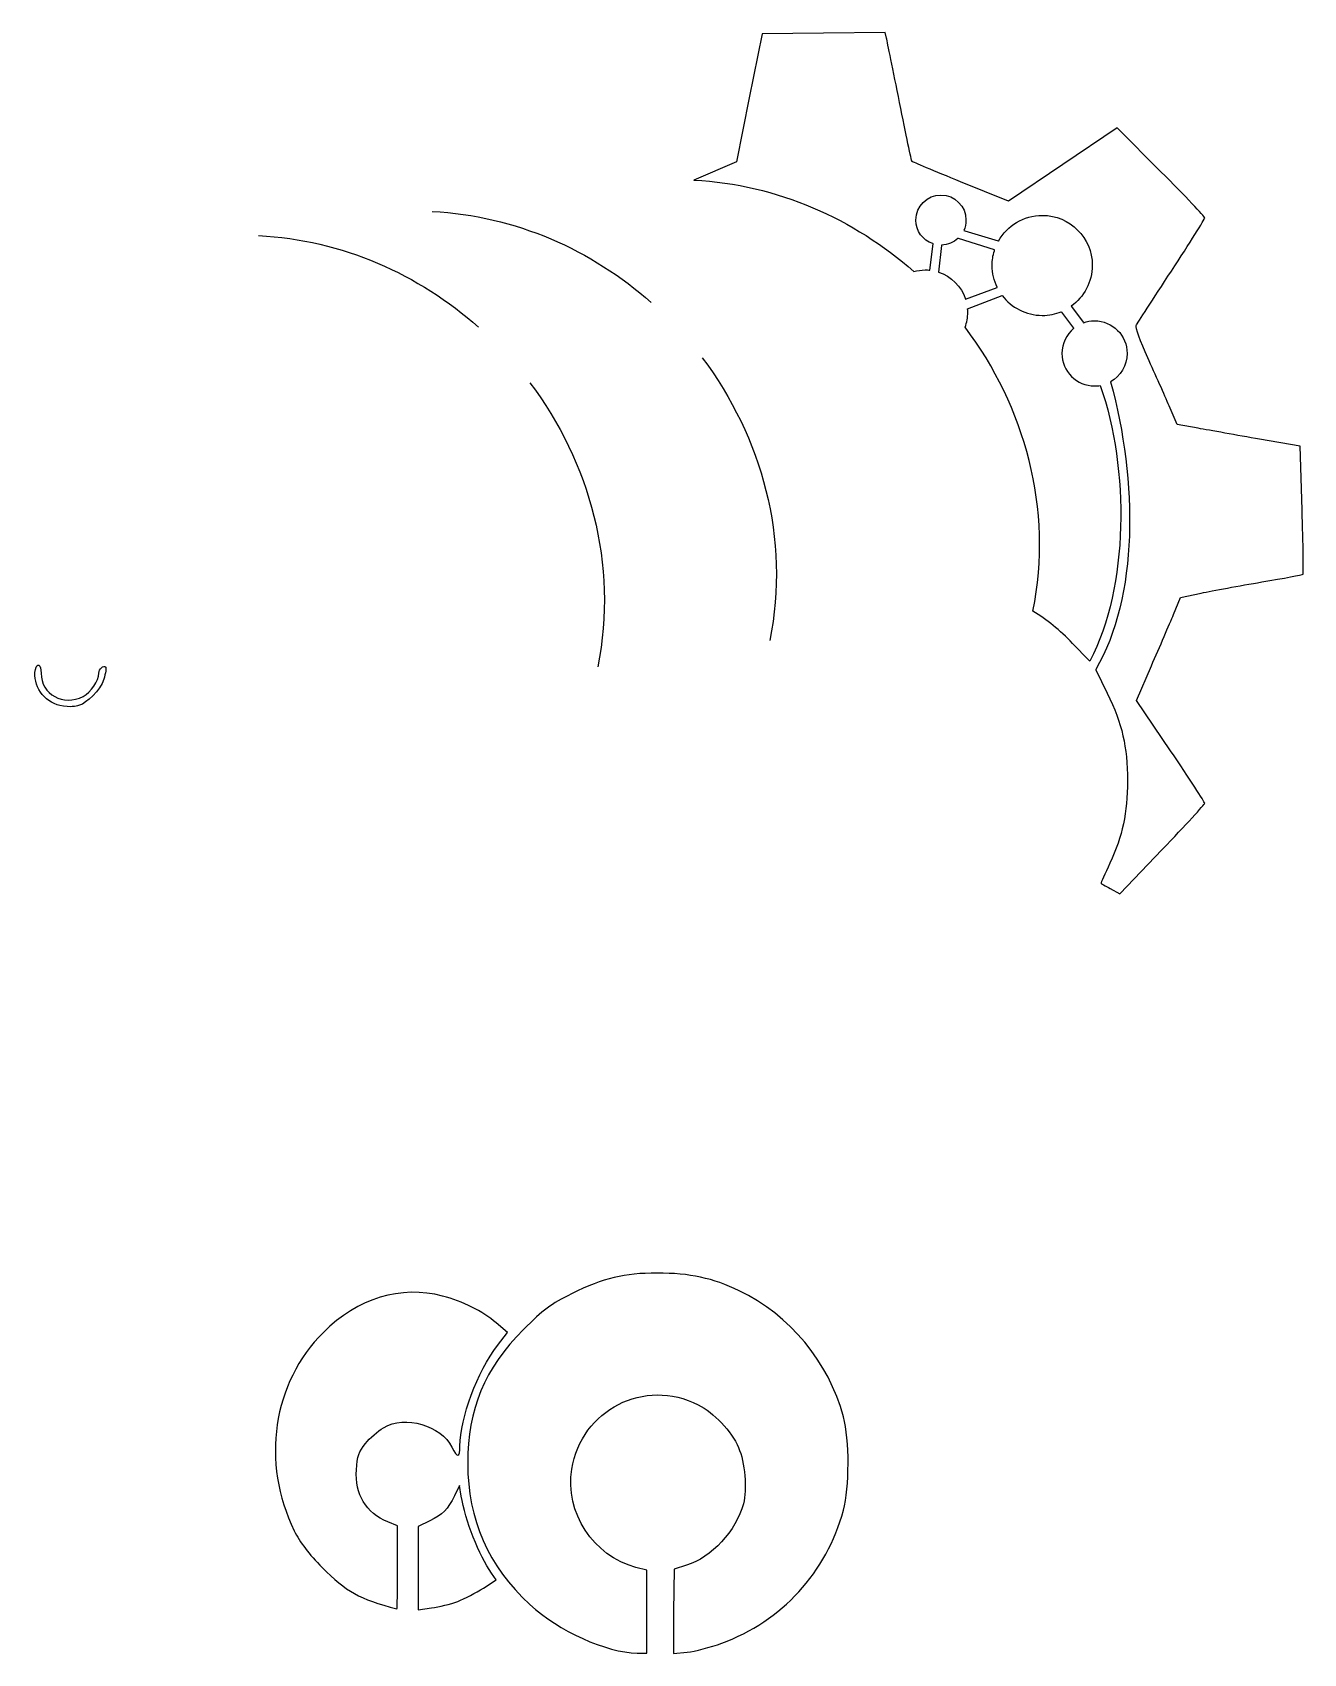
# Model space of a CAD drawing. Extents: x -237 to 75, y -16 to 111.
# Drawn here: x 21.4 to 75.1, y 23.7 to 92.1 of the extents above; entities that cross this region are included whole.
import ezdxf

# ---------------------------------------------------------------- set-up
doc = ezdxf.new("R2010")
doc.units = 0
doc.layers.add('Layer_1', color=7, linetype='CONTINUOUS')

msp = doc.modelspace()

# ---------------------------------------------------------------- linework, layer by layer
at = {"layer": 'Layer_1', "color": 7}
for p, q in [((52.229019, 92.079114), (51.690319, 89.37544)), ((54.827865, 92.108472), (52.229019, 92.079114)), ((57.426712, 92.13783), (54.827865, 92.108472)), ((57.485976, 91.889031), (57.426712, 92.13783)), ((51.690319, 89.37544), (51.15162, 86.672001)), ((67.22163, 88.102087), (64.928576, 86.554177)), ((69.074627, 86.251438), (67.22163, 88.102087)), ((51.15162, 86.672001), (49.349353, 85.902509)), ((64.928576, 86.554177), (62.6356, 85.006346)), ((62.6356, 85.006346), (60.616241, 85.829857)), ((60.745573, 83.770963), (60.790119, 83.757732)), ((60.790119, 83.757732), (62.201102, 83.334429)), ((59.314704, 82.09701), (59.458284, 83.210656)), ((59.458284, 83.210656), (59.438791, 83.217232)), ((62.201102, 83.334429), (62.219422, 83.329027)), ((58.634538, 82.039077), (58.634538, 82.038998)), ((60.911152, 80.46134), (62.37678, 81.028145)), ((62.37678, 81.028145), (62.37678, 81.028066)), ((64.867355, 80.344456), (64.87808, 80.329816)), ((64.87808, 80.329816), (65.377244, 79.644483)), ((65.291049, 80.57932), (65.304671, 80.560531)), ((65.304671, 80.560531), (65.786064, 79.897432)), ((65.377244, 79.644483), (65.385151, 79.63368)), ((65.786064, 79.897432), (65.800312, 79.875746)), ((66.515081, 77.2275), (66.515081, 77.227578)), ((69.758707, 75.582592), (69.422774, 76.369542)), ((70.644927, 75.42077), (69.758707, 75.582592)), ((74.959532, 74.657306), (73.245339, 74.958167)), ((75.039699, 71.97751), (74.959532, 74.657306)), ((69.607533, 67.556042), (69.905732, 68.269088)), ((69.905732, 68.269088), (70.773319, 68.456666)), ((63.671741, 67.695394), (63.671741, 67.695394)), ((66.049816, 65.615127), (65.346634, 66.334358)), ((66.074555, 65.590388), (66.049816, 65.615127)), ((66.322649, 65.235587), (66.329539, 65.220634)), ((66.329539, 65.220634), (66.810775, 64.228804)), ((68.037469, 63.926221), (68.673323, 65.384491)), ((22.579268, 63.706207), (22.579389, 63.706207)), ((22.579389, 63.706207), (22.579423, 63.706128)), ((69.482508, 61.798511), (68.037469, 63.926221)), ((67.336635, 55.765094), (69.128255, 57.628348)), ((66.937758, 55.979917), (67.336635, 55.765094))]:
    msp.add_line(p, q, dxfattribs=at)
at = {"layer": 'Layer_1', "color": 4}
for p, q in [((59.807792, 83.139893), (59.67674, 82.019279)), ((59.81005, 83.158124), (59.807792, 83.139893)), ((60.532959, 83.428445), (60.50196, 83.438238)), ((62.053155, 82.950889), (60.532959, 83.428445)), ((62.041725, 82.914488), (62.053155, 82.950889)), ((59.67674, 82.019279), (59.676816, 82.019279)), ((60.828088, 80.869059), (62.164622, 81.370729)), ((62.164622, 81.370729), (62.162364, 81.375188)), ((41.476354, 37.228013), (41.003339, 37.635657)), ((41.058454, 36.684303), (41.476354, 37.228013)), ((39.448777, 30.763464), (39.240138, 30.334681)), ((39.522679, 30.325207), (39.448777, 30.763464)), ((36.835368, 29.060778), (36.425451, 29.232152)), ((36.835368, 27.306815), (36.835368, 29.060778)), ((38.19249, 29.276227), (37.713288, 29.044339)), ((37.713288, 29.044339), (37.713288, 27.284268)), ((49.035527, 27.402562), (48.521019, 27.242621)), ((36.835365, 27.306815), (36.835365, 27.306815)), ((36.835365, 27.306815), (36.835368, 27.306815)), ((37.713288, 27.284268), (37.713288, 25.524277)), ((40.45916, 26.432338), (41.003965, 26.781972)), ((41.003965, 26.781972), (40.799086, 27.072658)), ((47.368776, 27.190088), (46.902494, 27.313157)), ((47.368776, 25.438631), (47.368776, 27.190088)), ((48.521019, 27.242621), (48.490564, 25.449669)), ((37.713288, 25.524277), (38.275319, 25.598885)), ((39.375969, 25.878138), (39.375969, 25.878138)), ((39.375969, 25.878138), (39.375969, 25.878138)), ((47.368643, 25.438625), (47.368776, 25.438631)), ((47.369208, 25.438625), (47.368643, 25.438625)), ((47.369208, 23.687247), (47.369208, 25.438625)), ((48.490564, 25.449669), (48.48619, 23.671985)), ((46.957725, 23.693513), (47.369208, 23.687247)), ((48.48619, 23.671985), (49.065911, 23.727647))]:
    msp.add_line(p, q, dxfattribs=at)
at = {"layer": 'Layer_1', "color": 7}
for points in [[(58.036653, 89.181129), (57.766247, 90.533554), (57.518622, 91.752184), (57.485976, 91.889031)], [(58.562357, 86.687737), (58.54349, 86.706682), (58.306903, 87.828705), (58.036653, 89.181129)], [(60.616241, 85.829857), (59.505414, 86.28291), (58.581224, 86.668869), (58.562357, 86.687737)], [(49.364933, 85.881919), (49.35452, 85.895463), (49.349197, 85.90243), (49.349197, 85.90243)], [(49.349197, 85.90243), (52.88562, 85.717749), (56.121574, 84.26449), (58.634538, 82.039077)], [(70.927703, 84.309427), (70.927703, 84.359688), (70.093858, 85.233538), (69.074627, 86.251438)], [(58.730754, 84.21462), (58.730754, 84.797866), (59.203614, 85.270725), (59.786937, 85.270725)], [(59.786937, 85.270725), (60.370182, 85.270725), (60.843041, 84.797787), (60.843041, 84.21462)], [(38.299695, 84.581363), (41.820298, 84.397431), (45.041778, 82.950748), (47.543579, 80.735293)], [(59.438791, 83.217232), (59.016505, 83.355489), (58.730754, 83.746145), (58.730754, 84.21462)], [(60.843041, 84.21462), (60.843041, 84.056244), (60.808203, 83.905853), (60.745573, 83.770963)], [(62.219422, 83.329027), (62.580877, 83.974824), (63.271612, 84.411358), (64.064199, 84.411358)], [(64.064199, 84.411358), (65.230846, 84.411358), (66.176564, 83.465796), (66.176564, 82.299228)], [(69.518285, 82.058884), (70.293414, 83.246355), (70.927703, 84.259088), (70.927703, 84.309427)], [(30.968863, 83.558584), (34.505285, 83.373825), (37.741239, 81.920643), (40.254281, 79.69523)], [(66.176564, 82.299228), (66.176564, 81.589939), (65.827165, 80.962461), (65.291049, 80.57932)], [(58.634538, 82.038998), (58.79041, 82.083231), (58.954814, 82.106952), (59.124778, 82.106952)], [(59.124778, 82.106952), (59.189052, 82.106952), (59.252309, 82.103586), (59.314704, 82.09701)], [(68.033006, 79.766613), (68.074812, 79.839812), (68.743, 80.871334), (69.518285, 82.058884)], [(62.37678, 81.028066), (62.762427, 80.516924), (63.374717, 80.186549), (64.064277, 80.186549)], [(60.80515, 79.689734), (60.877566, 79.884358), (60.91718, 80.094874), (60.91718, 80.314628)], [(60.91718, 80.314628), (60.91718, 80.364028), (60.915145, 80.41288), (60.911152, 80.46134)], [(64.064277, 80.186549), (64.348541, 80.186549), (64.61973, 80.242682), (64.867355, 80.344456)], [(63.671741, 67.695394), (64.537449, 72.017359), (63.327901, 76.340028), (60.80515, 79.689734)], [(65.385151, 79.63368), (65.086953, 79.381201), (64.897496, 79.004088), (64.897496, 78.582664)], [(65.800312, 79.875746), (65.947963, 79.929765), (66.107358, 79.959201), (66.273641, 79.959201)], [(66.273641, 79.959201), (67.033817, 79.959201), (67.649865, 79.343153), (67.649865, 78.582977)], [(68.522149, 78.395008), (68.211581, 79.076191), (67.991357, 79.693335), (68.033006, 79.766613)], [(49.704636, 78.396458), (52.216104, 75.061579), (53.420162, 70.758325), (52.558326, 66.455774)], [(64.897496, 78.582664), (64.897496, 77.822488), (65.513544, 77.20644), (66.27372, 77.20644)], [(67.649865, 78.582977), (67.649865, 78.067921), (67.366932, 77.619096), (66.94817, 77.383058)], [(69.422774, 76.369542), (69.238014, 76.802474), (68.832718, 77.713824), (68.522149, 78.395008)], [(66.94817, 77.383058), (68.105814, 73.161615), (68.116539, 68.28091), (66.322649, 65.235587)], [(42.42505, 77.345888), (44.9478, 73.996024), (46.157269, 69.673435), (45.291561, 65.351548)], [(66.515081, 77.227578), (67.743263, 73.668217), (67.72189, 68.750168), (66.074555, 65.590388)], [(66.27372, 77.20644), (66.356078, 77.20644), (66.436715, 77.213643), (66.515081, 77.2275)], [(73.245339, 74.958167), (72.302518, 75.123668), (71.132426, 75.331757), (70.644927, 75.42077)], [(75.077199, 69.254969), (75.100529, 69.278298), (75.083697, 70.503505), (75.039699, 71.97751)], [(73.337641, 68.928195), (74.270833, 69.084457), (75.053478, 69.231482), (75.077199, 69.254969)], [(70.773319, 68.456666), (71.250484, 68.559615), (72.40437, 68.771932), (73.337641, 68.928195)], [(65.346634, 66.334358), (64.800262, 66.893021), (64.258901, 67.33707), (63.671741, 67.695394)], [(68.673323, 65.384491), (69.023114, 66.186629), (69.44352, 67.163663), (69.607533, 67.556042)], [(22.579423, 63.706128), (21.897142, 63.867088), (21.415203, 64.573244), (21.540464, 65.228124)], [(21.540464, 65.228124), (21.601687, 65.549183), (21.783861, 65.437465), (21.783861, 65.078908)], [(21.783861, 65.078908), (21.783861, 64.17977), (22.71901, 63.662053), (23.558963, 64.096551)], [(23.558963, 64.096551), (23.882525, 64.263774), (24.219792, 64.765051), (24.219792, 65.078908)], [(24.219792, 65.078908), (24.219792, 65.25443), (24.418095, 65.427839), (24.511491, 65.334519)], [(24.511491, 65.334519), (24.542259, 65.303751), (24.50531, 65.072177), (24.42976, 64.819774)], [(24.42976, 64.819774), (24.291112, 64.357248), (23.679683, 63.79522), (23.408022, 63.724213)], [(23.093776, 63.663306), (23.009459, 63.658367), (22.781249, 63.658367), (22.579268, 63.706207)], [(23.408022, 63.724213), (23.275561, 63.689454), (23.24542, 63.672309), (23.093776, 63.663306)], [(66.810775, 64.228804), (67.442872, 62.925936), (67.660121, 61.981001), (67.660121, 60.533691)], [(70.92371, 59.581162), (70.925746, 59.630483), (70.277365, 60.628342), (69.482508, 61.798511)], [(67.660121, 60.533691), (67.660121, 59.169837), (67.456964, 58.211201), (66.922492, 57.054575)], [(69.128255, 57.628348), (70.113587, 58.652902), (70.92144, 59.531841), (70.92371, 59.581162)], [(66.922492, 57.054575), (66.711506, 56.59753), (66.538724, 56.217286), (66.538724, 56.209379)], [(66.538724, 56.209379), (66.538724, 56.201393), (66.71816, 56.098131), (66.937758, 55.979917)]]:
    msp.add_open_spline(points, degree=3, dxfattribs=at)
at = {"layer": 'Layer_1', "color": 4}
for points in [[(60.50196, 83.438238), (60.319314, 83.269371), (60.076854, 83.164229), (59.81005, 83.158124)], [(61.950519, 82.29836), (61.950519, 82.526023), (61.975101, 82.708982), (62.041725, 82.914488)], [(62.162364, 81.375188), (62.025283, 81.655302), (61.950519, 81.965479), (61.950519, 82.29836)], [(59.676816, 82.019279), (60.220918, 81.842585), (60.651109, 81.413017), (60.827961, 80.869074)], [(47.808089, 39.740039), (46.383248, 39.739757), (45.565139, 39.54197), (44.187271, 38.865717)], [(51.264501, 38.997007), (50.163459, 39.526546), (49.168657, 39.740428), (47.808089, 39.740039)], [(38.741133, 38.773337), (36.975268, 39.233357), (35.1557, 38.678844), (33.703537, 37.23819)], [(41.003339, 37.635657), (40.427845, 38.131065), (39.591183, 38.552019), (38.741133, 38.773337)], [(44.187271, 38.865717), (43.305671, 38.432786), (42.991893, 38.200271), (42.153115, 37.357031)], [(55.666634, 33.671939), (55.039937, 35.994352), (53.411391, 37.964311), (51.264501, 38.997007)], [(33.703537, 37.23819), (31.55829, 35.110011), (31.062415, 31.739087), (32.471206, 28.861772)], [(42.153115, 37.357031), (40.503512, 35.699362), (39.79657, 34.001375), (39.800095, 31.706832)], [(39.470539, 32.437652), (39.476099, 33.613302), (40.213492, 35.585609), (41.058454, 36.684303)], [(44.192165, 31.459992), (44.596129, 33.97092), (47.26528, 35.33039), (49.534298, 34.180577)], [(36.242416, 33.210354), (37.161123, 33.749054), (38.672863, 33.317217), (39.1303, 32.385432)], [(49.534298, 34.180577), (50.187925, 33.849339), (50.933694, 33.058239), (51.235418, 32.376429)], [(55.665505, 29.722), (55.92824, 30.692299), (55.928788, 32.699368), (55.666634, 33.671939)], [(35.479265, 32.543341), (35.663319, 32.771862), (36.006769, 33.071941), (36.242416, 33.210354)], [(35.100585, 31.437132), (35.136754, 32.005736), (35.203768, 32.20122), (35.479265, 32.543341)], [(39.1303, 32.385432), (39.35984, 31.917818), (39.468349, 31.934495), (39.470539, 32.437652)], [(51.235418, 32.376429), (51.506529, 31.763671), (51.608146, 30.603131), (51.443819, 29.99632)], [(39.800095, 31.706832), (39.804018, 29.3232), (40.659149, 27.380955), (42.424226, 25.746773)], [(36.425451, 29.232152), (35.497584, 29.619677), (35.034119, 30.39136), (35.100585, 31.437132)], [(46.902494, 27.313157), (45.109463, 27.785783), (43.899133, 29.637528), (44.192165, 31.459992)], [(39.240138, 30.334681), (38.956971, 29.752375), (38.755303, 29.548591), (38.19249, 29.276227)], [(40.799086, 27.072658), (40.288726, 27.796349), (39.693348, 29.313491), (39.522679, 30.325207)], [(51.443819, 29.99632), (51.131684, 28.844077), (50.099852, 27.732703), (49.035527, 27.402562)], [(50.526374, 24.110632), (53.061726, 25.036075), (54.956453, 27.104831), (55.665505, 29.722)], [(32.471206, 28.861772), (32.71429, 28.365504), (33.093204, 27.866261), (33.65265, 27.305094)], [(33.65265, 27.305094), (34.685659, 26.268951), (35.20416, 25.982262), (36.808046, 25.560054)], [(36.808046, 25.560054), (36.823145, 25.55599), (36.835365, 26.341996), (36.835365, 27.306815)], [(39.375969, 25.878138), (39.672288, 25.990717), (40.15963, 26.240142), (40.45916, 26.432338)], [(38.275319, 25.598885), (38.584477, 25.639909), (39.079726, 25.76556), (39.375969, 25.878138)], [(42.424226, 25.746773), (43.638004, 24.62295), (45.64781, 23.712616), (46.957725, 23.693513)], [(49.065911, 23.727647), (49.398868, 23.766713), (50.056096, 23.939102), (50.526374, 24.110632)]]:
    msp.add_open_spline(points, degree=3, dxfattribs=at)

doc.saveas('drawing.dxf')
